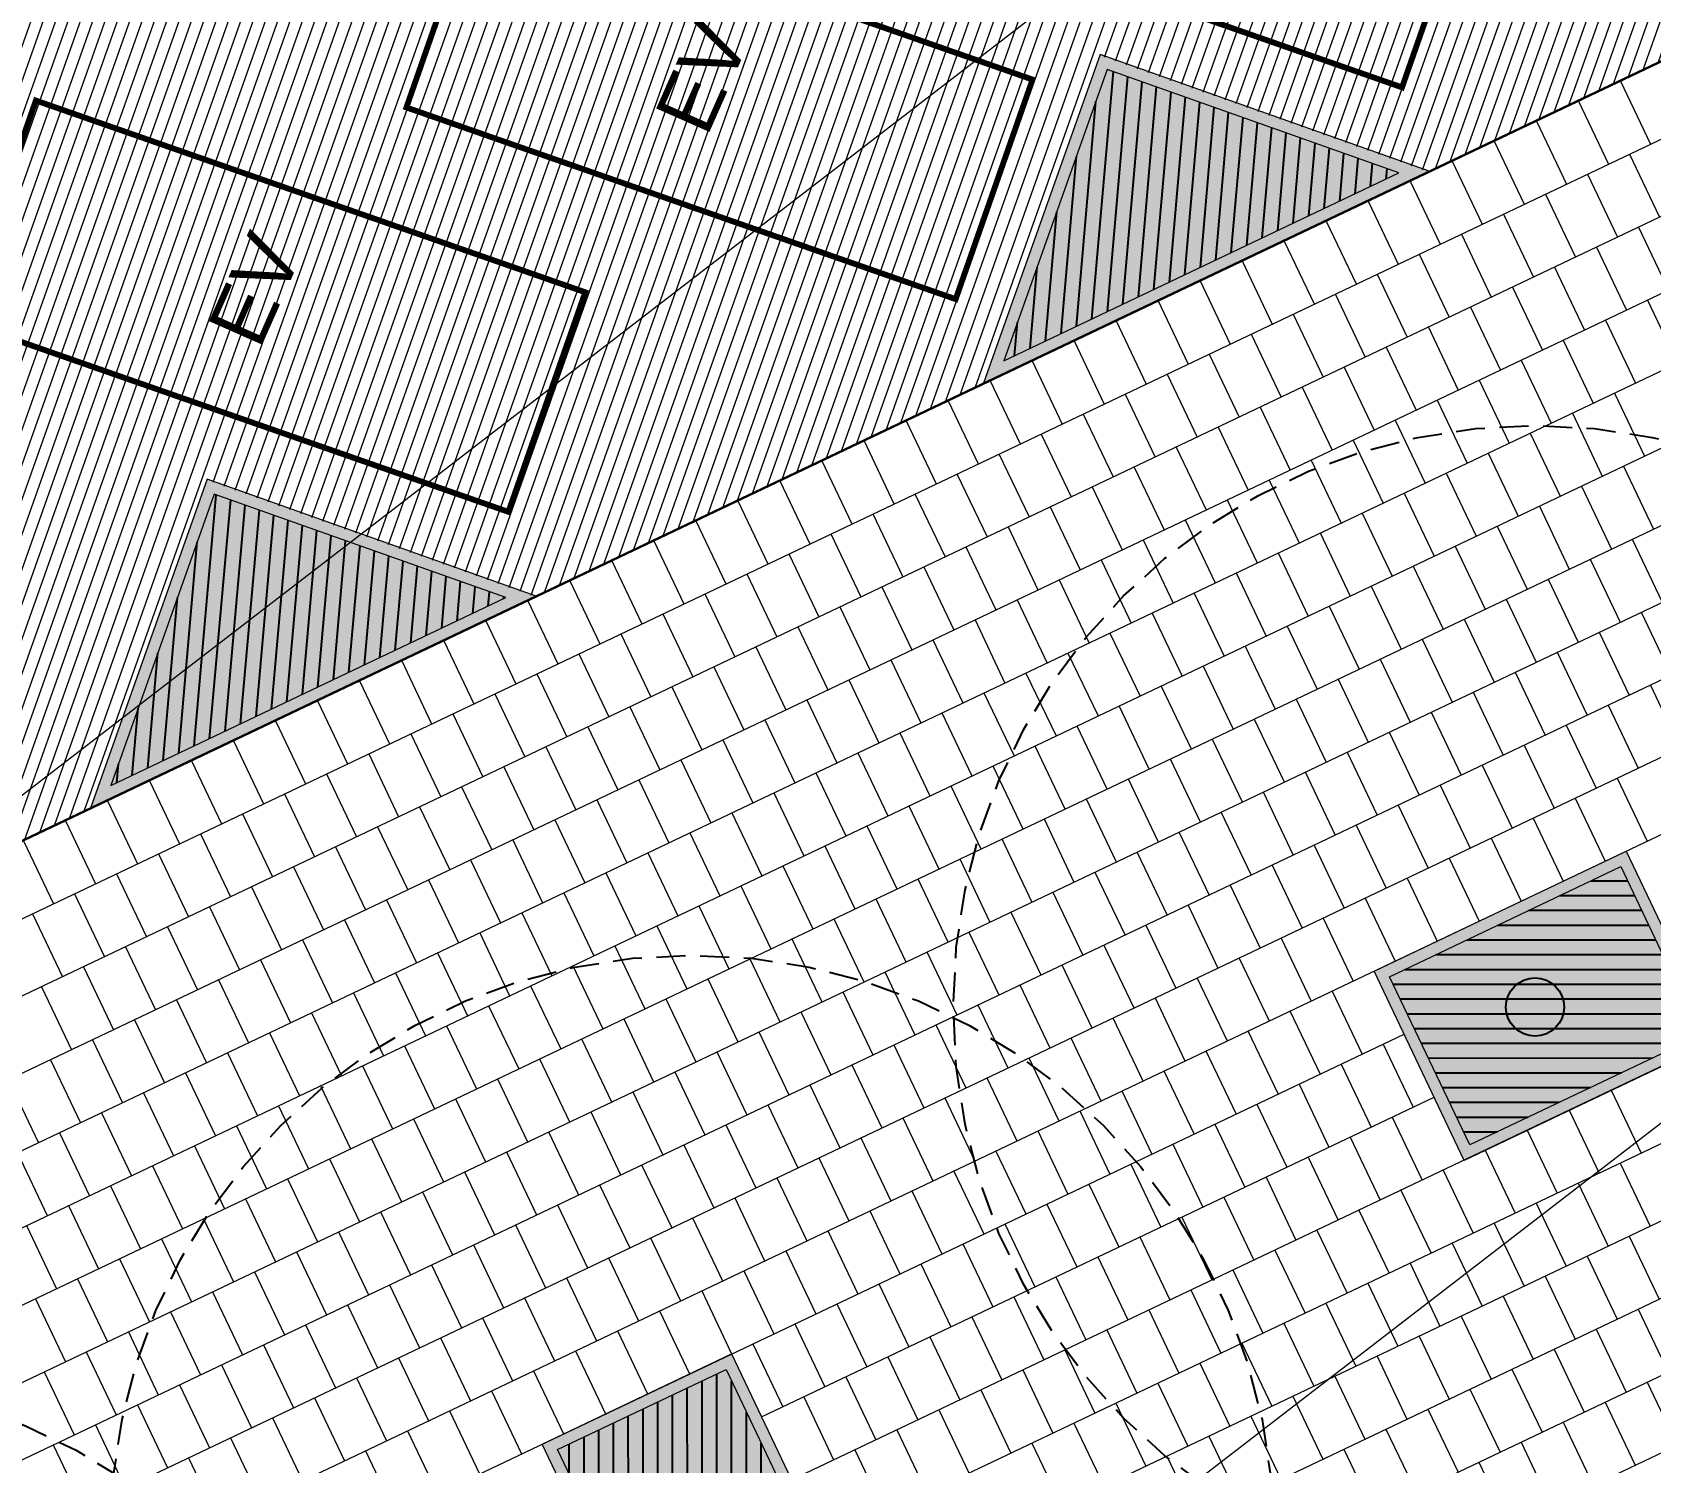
# Model space of a CAD drawing. Header units: metres. Extents: x 678805 to 1359287, y 2747329 to 5497370.
# Drawn here: x 679870.14 to 679884.05, y 2748783.95 to 2748796.25 of the extents above; entities that cross this region are included whole.
import ezdxf
from ezdxf.enums import TextEntityAlignment as Align

# ---------------------------------------------------------------- set-up
doc = ezdxf.new("R2010")
doc.units = ezdxf.units.M
doc.linetypes.add('XREF_MON_HSC_FURNITURE$0$DASHED2', pattern=[0.375, 0.25, -0.125])
doc.linetypes.add('XREF_MON_SFT_TREES$0$HIDDEN', pattern=[0.375, 0.25, -0.125])
for name, color, linetype in [('00_XREF_MON_HSC_PAVEMENT', 7, 'Continuous'), ('00_XREF_TWQ_BUILDINGS', 7, 'Continuous'), ('00_XREF_TWQ_SFT_TREES', 7, 'Continuous'), ('XREF_MON_HSC_PAVEMENT$0$03-TR-Tree Pit_Green', 74, 'Continuous'), ('XREF_MON_SFT_TREES$0$SL_TREE_CANOPY', 251, 'XREF_MON_SFT_TREES$0$HIDDEN'), ('XREF_MON_SFT_TREES$0$SL_TREE_TRUNK', 251, 'Continuous')]:
    doc.layers.add(name, color=color, linetype=linetype)
for name, color, linetype, true_color in [('02-L-Waterfeatures 01', 7, 'Continuous', 0x4da6ff), ('XREF_MON_HSC_PAVEMENT$0$03-TR-Tree Pit_White', 7, 'Continuous', 0xfcfcfc), ('XREF_MON_SFT_TREES$0$SL_TREE_ALBIZIA_LEBBECK', 7, 'Continuous', 0xa3a300), ('XREF_MON_SFT_TREES$0$SL_TREE_ZIZIPHUS_SPINA', 7, 'Continuous', 0xc6d408)]:
    doc.layers.add(name, color=color, linetype=linetype, true_color=true_color)
for name, color, linetype, lineweight in [('XREF_MON_GENERAL_LAYOUT$0$02-L-Level Curves 0.25-0.75m', 33, 'Continuous', 5), ('XREF_MON_GENERAL_LAYOUT$0$02-L-Level Curves 1m', 37, 'Continuous', 5), ('XREF_MON_GENERAL_LAYOUT$0$02-L-Material Change', 251, 'Continuous', 5), ('XREF_MON_GENERAL_LAYOUT$0$04-BK-Tree Pit', 6, 'Continuous', 5), ('XREF_MON_HSC_FURNITURE$0$02-L- Electric vehicles', 8, 'Continuous', 13), ('XREF_MON_HSC_FURNITURE$0$03-PG-CBIncluded', 8, 'Continuous', 5), ('XREF_MON_HSC_PAVEMENT$0$02-L-B-Flat Bar', 251, 'Continuous', 5), ('XREF_MON_HSC_PAVEMENT$0$04-BK-Tree Pit', 6, 'Continuous', 5)]:
    doc.layers.add(name, color=color, linetype=linetype, lineweight=lineweight)
for name, color, linetype, lineweight, true_color in [('XREF_MON_HSC_PAVEMENT$0$02-L-Joints-Paviment_07_Precast Concrete Blocks 60X40', 7, 'Continuous', 5, 0x999999), ('XREF_MON_HSC_PAVEMENT$0$03-TR-Pavement_07_Precast Concrete Blocks 20X10', 7, 'Continuous', 5, 0x999999), ('XREF_MON_HSC_PAVEMENT$0$03-TR-Pavement_07_Precast Concrete Blocks 60X40', 7, 'Continuous', 5, 0x999999)]:
    doc.layers.add(name, color=color, linetype=linetype, lineweight=lineweight, true_color=true_color)
doc.layers.get('XREF_MON_SFT_TREES$0$SL_TREE_ALBIZIA_LEBBECK').off()
doc.layers.get('XREF_MON_SFT_TREES$0$SL_TREE_ZIZIPHUS_SPINA').off()
doc.styles.add('XREF_MON_GENERAL_LAYOUT$0$Standard', font='arial.ttf')
doc.styles.add('XREF_MON_HSC_FURNITURE$0$ATK_Arial_5.0mm', font='arial.ttf', dxfattribs={"height": 5})

# ---------------------------------------------------------------- blocks, each defined once
blk = doc.blocks.new('XREF_MON_SFT_TREES$0$Albizia_lebbeck')
h = blk.add_hatch()
h.set_pattern_fill('ANSI31', color=256, scale=0.1)
edge = h.paths.add_edge_path()
edge.add_arc((0, 0), 5, -25.4481, 334.5519)
at = {"layer": 'XREF_MON_SFT_TREES$0$SL_TREE_TRUNK'}
h = blk.add_hatch(color=256, dxfattribs=at)
h.dxf.hatch_style = 1
edge = h.paths.add_edge_path()
edge.add_arc((0, 0), 0.25, 0, 360)
at = {"layer": 'XREF_MON_SFT_TREES$0$SL_TREE_CANOPY', "linetype": 'XREF_MON_SFT_TREES$0$HIDDEN'}
blk.add_circle((0, 0), 5, dxfattribs=at)
at = {"layer": 'XREF_MON_SFT_TREES$0$SL_TREE_TRUNK'}
blk.add_circle((0, 0), 0.25, dxfattribs=at)
blk = doc.blocks.new('XREF_MON_SFT_TREES$0$Ziziphus_spina_christi')
h = blk.add_hatch()
h.set_pattern_fill('ANSI31', color=256, scale=0.1)
edge = h.paths.add_edge_path()
edge.add_arc((0, 0), 5, 0, 360)
at = {"layer": 'XREF_MON_SFT_TREES$0$SL_TREE_TRUNK'}
h = blk.add_hatch(color=256, dxfattribs=at)
h.dxf.hatch_style = 1
edge = h.paths.add_edge_path()
edge.add_arc((0, 0), 0.25, 0, 360)
at = {"layer": 'XREF_MON_SFT_TREES$0$SL_TREE_CANOPY', "linetype": 'XREF_MON_SFT_TREES$0$HIDDEN'}
blk.add_circle((0, 0), 5, dxfattribs=at)
at = {"layer": 'XREF_MON_SFT_TREES$0$SL_TREE_TRUNK'}
blk.add_circle((0, 0), 0.25, dxfattribs=at)
blk = doc.blocks.new('XREF_MON_SFT_TREES')
at = {"layer": 'XREF_MON_SFT_TREES$0$SL_TREE_ALBIZIA_LEBBECK', "rotation": 25.44812939262281}
blk.add_blockref('XREF_MON_SFT_TREES$0$Albizia_lebbeck', (679875.81, 2748783.31), dxfattribs=at)
at = {"layer": 'XREF_MON_SFT_TREES$0$SL_TREE_ZIZIPHUS_SPINA', "rotation": 25.44812939262281}
for p in [(679883.055, 2748787.865), (679868.135, 2748779.657)]:
    blk.add_blockref('XREF_MON_SFT_TREES$0$Ziziphus_spina_christi', p, dxfattribs=at)
blk = doc.blocks.new('XREF_MON_HSC_PAVEMENT$0$ALCORQUE RECTANGULAR')
at = {"layer": 'XREF_MON_HSC_PAVEMENT$0$03-TR-Tree Pit_Green', "ltscale": 0.3}
h = blk.add_hatch(dxfattribs=at)
h.set_pattern_fill('ANSI31', color=256, scale=0.04, angle=-45)
h.set_pattern_definition([(360, (-2068898.16958, 3428624.0145), (3e-17, 0.127), [])])
h.paths.add_polyline_path([(679903.391, 2748647.421), (679902.702, 2748648.869), (679904.689, 2748649.814), (679905.377, 2748648.367)])
at = {"layer": 'XREF_MON_HSC_PAVEMENT$0$03-TR-Tree Pit_White'}
h = blk.add_hatch(color=256, dxfattribs=at)
h.dxf.hatch_style = 1
h.paths.add_polyline_path([(679903.344, 2748647.288), (679902.569, 2748648.916), (679904.736, 2748649.947), (679905.511, 2748648.319)])
blk = doc.blocks.new('XREF_MON_HSC_PAVEMENT$0$Alcorque Parking 8m2')
at = {"layer": 'XREF_MON_HSC_PAVEMENT$0$03-TR-Tree Pit_Green', "ltscale": 0.3}
h = blk.add_hatch(dxfattribs=at)
h.set_pattern_fill('ANSI31', color=256, scale=0.04, angle=40)
h.set_pattern_definition([(85, (-679726.04474, -2748720.75428), (-0.1265167266577, 0.011068779329), [])])
h.paths.add_polyline_path([(-1.079, -0.384), (2.316, 1.231), (-0.189, 2.121)])
at = {"layer": 'XREF_MON_HSC_PAVEMENT$0$03-TR-Tree Pit_White'}
h = blk.add_hatch(color=256, dxfattribs=at)
h.dxf.hatch_style = 1
h.paths.add_polyline_path([(-1.254, -0.578), (2.577, 1.245), (-0.25, 2.249)])
blk = doc.blocks.new('XREF_MON_HSC_PAVEMENT')
at = {"layer": 'XREF_MON_HSC_PAVEMENT$0$03-TR-Pavement_07_Precast Concrete Blocks 20X10'}
h = blk.add_hatch(dxfattribs=at)
h.set_pattern_fill('ANSI31', color=256, scale=0.0315, angle=25.5)
h.set_pattern_definition([(70.5, (0, 0), (-0.094275932128, 0.033384858509), [])])
edge = h.paths.add_edge_path()
edge.add_line((679846.747, 2748785.254), (679848.542, 2748781.477))
edge.add_line((679848.542, 2748781.477), (679851.428, 2748780.438))
edge.add_line((679851.428, 2748780.438), (679855.273, 2748782.267))
edge.add_line((679855.273, 2748782.267), (679856.277, 2748785.094))
edge.add_line((679856.277, 2748785.094), (679859.104, 2748784.09))
edge.add_line((679859.104, 2748784.09), (679862.949, 2748785.92))
edge.add_line((679862.949, 2748785.92), (679863.953, 2748788.747))
edge.add_line((679863.953, 2748788.747), (679866.78, 2748787.743))
edge.add_line((679866.78, 2748787.743), (679870.625, 2748789.573))
edge.add_line((679870.625, 2748789.573), (679871.629, 2748792.4))
edge.add_line((679871.629, 2748792.4), (679874.456, 2748791.396))
edge.add_line((679874.456, 2748791.396), (679878.294, 2748793.222))
edge.add_line((679878.294, 2748793.222), (679879.304, 2748796.052))
edge.add_line((679879.304, 2748796.052), (679882.132, 2748795.049))
edge.add_line((679882.132, 2748795.049), (679885.976, 2748796.878))
edge.add_line((679885.976, 2748796.878), (679886.946, 2748799.611))
edge.add_line((679886.946, 2748799.611), (679886.98, 2748799.704))
edge.add_line((679886.98, 2748799.704), (679889.807, 2748798.7))
edge.add_line((679889.807, 2748798.7), (679893.651, 2748800.53))
edge.add_line((679893.651, 2748800.53), (679894.655, 2748803.357))
edge.add_line((679894.655, 2748803.357), (679897.482, 2748802.353))
edge.add_line((679897.482, 2748802.353), (679901.327, 2748804.183))
edge.add_line((679901.327, 2748804.183), (679902.33, 2748807.009))
edge.add_line((679902.33, 2748807.009), (679905.158, 2748806.006))
edge.add_line((679905.158, 2748806.006), (679909.001, 2748807.835))
edge.add_line((679909.001, 2748807.835), (679909.972, 2748810.567))
edge.add_line((679909.972, 2748810.567), (679912.832, 2748809.658))
edge.add_line((679912.832, 2748809.658), (679916.677, 2748811.487))
edge.add_line((679916.677, 2748811.487), (679917.681, 2748814.314))
edge.add_line((679917.681, 2748814.314), (679920.508, 2748813.31))
edge.add_line((679920.508, 2748813.31), (679924.352, 2748815.139))
edge.add_line((679924.352, 2748815.139), (679925.356, 2748817.966))
edge.add_line((679925.356, 2748817.966), (679928.18, 2748816.961))
edge.add_line((679928.18, 2748816.961), (679932.025, 2748818.791))
edge.add_line((679932.025, 2748818.791), (679933.03, 2748821.618))
edge.add_line((679933.03, 2748821.618), (679935.857, 2748820.614))
edge.add_line((679935.857, 2748820.614), (679939.701, 2748822.444))
edge.add_line((679939.701, 2748822.444), (679940.705, 2748825.27))
edge.add_line((679940.705, 2748825.27), (679943.555, 2748824.267))
edge.add_line((679943.555, 2748824.267), (679947.475, 2748826.144))
edge.add_line((679947.475, 2748826.144), (679948.507, 2748829.047))
edge.add_line((679948.507, 2748829.047), (679946.708, 2748832.826))
edge.add_line((679946.708, 2748832.826), (679846.744, 2748785.257))
at = {"layer": 'XREF_MON_HSC_PAVEMENT$0$02-L-B-Flat Bar'}
blk.add_lwpolyline([(679851.427, 2748780.438), (679947.475, 2748826.144)], dxfattribs=at)
at = {"layer": 'XREF_MON_HSC_PAVEMENT$0$02-L-Joints-Paviment_07_Precast Concrete Blocks 60X40'}
for points in [[(679883.789, 2748795.826), (679884.047, 2748795.285)], [(679883.428, 2748795.655), (679883.686, 2748795.113)], [(679883.067, 2748795.483), (679883.324, 2748794.941)], [(679882.705, 2748795.311), (679882.963, 2748794.769)], [(679883.866, 2748795.199), (679884.124, 2748794.657)], [(679882.344, 2748795.139), (679882.602, 2748794.597)], [(679883.505, 2748795.027), (679883.763, 2748794.485)], [(679881.983, 2748794.967), (679882.241, 2748794.425)], [(679881.622, 2748794.795), (679881.88, 2748794.253)], [(679883.144, 2748794.855), (679883.402, 2748794.313)], [(679881.261, 2748794.623), (679881.519, 2748794.082)], [(679882.783, 2748794.683), (679883.041, 2748794.141)], [(679880.9, 2748794.451), (679881.157, 2748793.91)], [(679882.422, 2748794.511), (679882.679, 2748793.969)], [(679883.943, 2748794.571), (679884.201, 2748794.029)], [(679882.06, 2748794.339), (679882.318, 2748793.798)], [(679883.582, 2748794.399), (679883.84, 2748793.857)], [(679880.538, 2748794.28), (679880.796, 2748793.738)], [(679883.221, 2748794.227), (679883.479, 2748793.685)], [(679880.177, 2748794.108), (679880.435, 2748793.566)], [(679881.699, 2748794.167), (679881.957, 2748793.626)], [(679882.86, 2748794.055), (679883.118, 2748793.514)], [(679879.816, 2748793.936), (679880.074, 2748793.394)], [(679881.338, 2748793.996), (679881.596, 2748793.454)], [(679884.021, 2748793.943), (679884.279, 2748793.402)], [(679879.455, 2748793.764), (679879.713, 2748793.222)], [(679880.977, 2748793.824), (679881.235, 2748793.282)], [(679882.499, 2748793.884), (679882.757, 2748793.342)], [(679883.66, 2748793.771), (679883.917, 2748793.23)], [(679880.616, 2748793.652), (679880.873, 2748793.11)], [(679882.138, 2748793.712), (679882.395, 2748793.17)], [(679879.094, 2748793.592), (679879.351, 2748793.05)], [(679880.254, 2748793.48), (679880.512, 2748792.938)], [(679881.776, 2748793.54), (679882.034, 2748792.998)], [(679883.298, 2748793.6), (679883.556, 2748793.058)], [(679878.732, 2748793.42), (679878.99, 2748792.878)], [(679881.415, 2748793.368), (679881.673, 2748792.826)], [(679882.937, 2748793.428), (679883.195, 2748792.886)], [(679878.371, 2748793.248), (679878.629, 2748792.707)], [(679879.893, 2748793.308), (679880.151, 2748792.766)], [(679881.054, 2748793.196), (679881.312, 2748792.654)], [(679882.576, 2748793.256), (679882.834, 2748792.714)], [(679878.01, 2748793.076), (679878.268, 2748792.535)], [(679879.532, 2748793.136), (679879.79, 2748792.594)], [(679882.215, 2748793.084), (679882.473, 2748792.542)], [(679883.737, 2748793.144), (679883.995, 2748792.602)], [(679879.171, 2748792.964), (679879.429, 2748792.423)], [(679880.693, 2748793.024), (679880.951, 2748792.482)], [(679883.376, 2748792.972), (679883.633, 2748792.43)], [(679877.649, 2748792.905), (679877.907, 2748792.363)], [(679878.81, 2748792.792), (679879.067, 2748792.251)], [(679880.332, 2748792.852), (679880.589, 2748792.31)], [(679881.854, 2748792.912), (679882.111, 2748792.37)], [(679883.014, 2748792.8), (679883.272, 2748792.258)], [(679877.288, 2748792.733), (679877.545, 2748792.191)], [(679879.97, 2748792.68), (679880.228, 2748792.139)], [(679881.492, 2748792.74), (679881.75, 2748792.198)], [(679876.926, 2748792.561), (679877.184, 2748792.019)], [(679878.448, 2748792.621), (679878.706, 2748792.079)], [(679879.609, 2748792.508), (679879.867, 2748791.967)], [(679881.131, 2748792.568), (679881.389, 2748792.026)], [(679882.653, 2748792.628), (679882.911, 2748792.086)], [(679883.814, 2748792.516), (679884.072, 2748791.974)], [(679876.565, 2748792.389), (679876.823, 2748791.847)], [(679878.087, 2748792.449), (679878.345, 2748791.907)], [(679880.77, 2748792.396), (679881.028, 2748791.855)], [(679882.292, 2748792.456), (679882.55, 2748791.914)], [(679877.726, 2748792.277), (679877.984, 2748791.735)], [(679879.248, 2748792.337), (679879.506, 2748791.795)], [(679880.409, 2748792.225), (679880.667, 2748791.683)], [(679881.931, 2748792.284), (679882.189, 2748791.743)], [(679883.453, 2748792.344), (679883.711, 2748791.802)], [(679876.204, 2748792.217), (679876.462, 2748791.675)], [(679877.365, 2748792.105), (679877.623, 2748791.563)], [(679878.887, 2748792.165), (679879.145, 2748791.623)], [(679881.57, 2748792.112), (679881.827, 2748791.571)], [(679883.092, 2748792.172), (679883.349, 2748791.63)], [(679875.843, 2748792.045), (679876.101, 2748791.503)], [(679878.526, 2748791.993), (679878.783, 2748791.451)], [(679880.048, 2748792.053), (679880.305, 2748791.511)], [(679882.73, 2748792), (679882.988, 2748791.459)], [(679875.482, 2748791.873), (679875.739, 2748791.332)], [(679877.004, 2748791.933), (679877.261, 2748791.391)], [(679878.164, 2748791.821), (679878.422, 2748791.279)], [(679879.686, 2748791.881), (679879.944, 2748791.339)], [(679881.208, 2748791.941), (679881.466, 2748791.399)], [(679882.369, 2748791.828), (679882.627, 2748791.287)], [(679883.891, 2748791.888), (679884.149, 2748791.346)], [(679875.12, 2748791.701), (679875.378, 2748791.16)], [(679876.642, 2748791.761), (679876.9, 2748791.219)], [(679879.325, 2748791.709), (679879.583, 2748791.167)], [(679880.847, 2748791.769), (679881.105, 2748791.227)], [(679883.53, 2748791.716), (679883.788, 2748791.175)], [(679874.759, 2748791.53), (679875.017, 2748790.988)], [(679876.281, 2748791.589), (679876.539, 2748791.048)], [(679877.803, 2748791.649), (679878.061, 2748791.107)], [(679878.964, 2748791.537), (679879.222, 2748790.995)], [(679880.486, 2748791.597), (679880.744, 2748791.055)], [(679882.008, 2748791.657), (679882.266, 2748791.115)], [(679883.169, 2748791.544), (679883.427, 2748791.003)], [(679875.92, 2748791.417), (679876.178, 2748790.876)], [(679877.442, 2748791.477), (679877.7, 2748790.935)], [(679880.125, 2748791.425), (679880.383, 2748790.883)], [(679881.647, 2748791.485), (679881.905, 2748790.943)], [(679874.398, 2748791.358), (679874.656, 2748790.816)], [(679877.081, 2748791.305), (679877.339, 2748790.764)], [(679878.603, 2748791.365), (679878.861, 2748790.823)], [(679879.764, 2748791.253), (679880.021, 2748790.711)], [(679881.286, 2748791.313), (679881.543, 2748790.771)], [(679882.808, 2748791.373), (679883.065, 2748790.831)], [(679883.968, 2748791.261), (679884.226, 2748790.719)], [(679874.037, 2748791.186), (679874.295, 2748790.644)], [(679875.559, 2748791.246), (679875.817, 2748790.704)], [(679876.72, 2748791.133), (679876.978, 2748790.592)], [(679878.242, 2748791.193), (679878.499, 2748790.651)], [(679880.924, 2748791.141), (679881.182, 2748790.599)], [(679882.446, 2748791.201), (679882.704, 2748790.659)], [(679873.676, 2748791.014), (679873.934, 2748790.472)], [(679875.198, 2748791.074), (679875.456, 2748790.532)], [(679877.88, 2748791.021), (679878.138, 2748790.48)], [(679879.402, 2748791.081), (679879.66, 2748790.539)], [(679882.085, 2748791.029), (679882.343, 2748790.487)], [(679883.607, 2748791.089), (679883.865, 2748790.547)], [(679873.315, 2748790.842), (679873.572, 2748790.3)], [(679874.837, 2748790.902), (679875.094, 2748790.36)], [(679876.358, 2748790.962), (679876.616, 2748790.42)], [(679877.519, 2748790.85), (679877.777, 2748790.308)], [(679879.041, 2748790.909), (679879.299, 2748790.368)], [(679880.563, 2748790.969), (679880.821, 2748790.427)], [(679881.724, 2748790.857), (679881.982, 2748790.315)], [(679883.246, 2748790.917), (679883.504, 2748790.375)], [(679874.475, 2748790.73), (679874.733, 2748790.188)], [(679875.997, 2748790.79), (679876.255, 2748790.248)], [(679878.68, 2748790.737), (679878.938, 2748790.196)], [(679880.202, 2748790.797), (679880.46, 2748790.255)], [(679882.885, 2748790.745), (679883.143, 2748790.203)], [(679872.953, 2748790.67), (679873.211, 2748790.128)], [(679874.114, 2748790.558), (679874.372, 2748790.016)], [(679875.636, 2748790.618), (679875.894, 2748790.076)], [(679877.158, 2748790.678), (679877.416, 2748790.136)], [(679878.319, 2748790.566), (679878.577, 2748790.024)], [(679879.841, 2748790.625), (679880.099, 2748790.084)], [(679881.363, 2748790.685), (679881.621, 2748790.143)], [(679882.524, 2748790.573), (679882.781, 2748790.031)], [(679884.046, 2748790.633), (679884.303, 2748790.091)], [(679872.592, 2748790.498), (679872.85, 2748789.956)], [(679875.275, 2748790.446), (679875.533, 2748789.904)], [(679876.797, 2748790.506), (679877.055, 2748789.964)], [(679879.48, 2748790.453), (679879.737, 2748789.912)], [(679881.002, 2748790.513), (679881.259, 2748789.971)], [(679883.684, 2748790.461), (679883.942, 2748789.919)], [(679872.231, 2748790.326), (679872.489, 2748789.785)], [(679873.753, 2748790.386), (679874.011, 2748789.844)], [(679876.436, 2748790.334), (679876.694, 2748789.792)], [(679877.958, 2748790.394), (679878.216, 2748789.852)], [(679879.118, 2748790.282), (679879.376, 2748789.74)], [(679880.64, 2748790.341), (679880.898, 2748789.8)], [(679882.162, 2748790.401), (679882.42, 2748789.859)], [(679883.323, 2748790.289), (679883.581, 2748789.747)], [(679871.87, 2748790.155), (679872.128, 2748789.613)], [(679873.392, 2748790.214), (679873.65, 2748789.673)], [(679874.914, 2748790.274), (679875.172, 2748789.732)], [(679876.075, 2748790.162), (679876.332, 2748789.62)], [(679877.597, 2748790.222), (679877.854, 2748789.68)], [(679880.279, 2748790.169), (679880.537, 2748789.628)], [(679881.801, 2748790.229), (679882.059, 2748789.687)], [(679873.031, 2748790.042), (679873.288, 2748789.501)], [(679874.553, 2748790.102), (679874.81, 2748789.56)], [(679877.235, 2748790.05), (679877.493, 2748789.508)], [(679878.757, 2748790.11), (679879.015, 2748789.568)], [(679879.918, 2748789.998), (679880.176, 2748789.456)], [(679881.44, 2748790.057), (679881.698, 2748789.516)], [(679882.962, 2748790.117), (679883.22, 2748789.575)], [(679871.509, 2748789.983), (679871.766, 2748789.441)], [(679872.669, 2748789.871), (679872.927, 2748789.329)], [(679874.191, 2748789.93), (679874.449, 2748789.389)], [(679875.713, 2748789.99), (679875.971, 2748789.448)], [(679876.874, 2748789.878), (679877.132, 2748789.336)], [(679878.396, 2748789.938), (679878.654, 2748789.396)], [(679881.079, 2748789.886), (679881.337, 2748789.344)], [(679882.601, 2748789.945), (679882.859, 2748789.404)], [(679871.147, 2748789.811), (679871.405, 2748789.269)], [(679873.83, 2748789.758), (679874.088, 2748789.217)], [(679875.352, 2748789.818), (679875.61, 2748789.276)], [(679878.035, 2748789.766), (679878.293, 2748789.224)], [(679879.557, 2748789.826), (679879.815, 2748789.284)], [(679882.24, 2748789.773), (679882.497, 2748789.232)], [(679883.762, 2748789.833), (679884.019, 2748789.291)], [(679870.786, 2748789.639), (679871.044, 2748789.097)], [(679872.308, 2748789.699), (679872.566, 2748789.157)], [(679873.469, 2748789.587), (679873.727, 2748789.045)], [(679874.991, 2748789.646), (679875.249, 2748789.105)], [(679876.513, 2748789.706), (679876.771, 2748789.164)], [(679877.674, 2748789.594), (679877.932, 2748789.052)], [(679879.196, 2748789.654), (679879.454, 2748789.112)], [(679880.718, 2748789.714), (679880.976, 2748789.172)], [(679881.878, 2748789.602), (679882.136, 2748789.06)], [(679883.4, 2748789.661), (679883.658, 2748789.12)], [(679870.425, 2748789.467), (679870.683, 2748788.925)], [(679871.947, 2748789.527), (679872.205, 2748788.985)], [(679874.63, 2748789.474), (679874.888, 2748788.933)], [(679876.152, 2748789.534), (679876.41, 2748788.992)], [(679878.835, 2748789.482), (679879.092, 2748788.94)], [(679880.356, 2748789.542), (679880.614, 2748789)], [(679883.039, 2748789.489), (679883.297, 2748788.948)], [(679871.586, 2748789.355), (679871.844, 2748788.813)], [(679873.108, 2748789.415), (679873.366, 2748788.873)], [(679874.269, 2748789.303), (679874.526, 2748788.761)], [(679875.791, 2748789.362), (679876.048, 2748788.821)], [(679877.313, 2748789.422), (679877.57, 2748788.88)], [(679878.473, 2748789.31), (679878.731, 2748788.768)], [(679879.995, 2748789.37), (679880.253, 2748788.828)], [(679881.517, 2748789.43), (679881.775, 2748788.888)], [(679882.678, 2748789.318), (679882.936, 2748788.776)], [(679870.064, 2748789.295), (679870.322, 2748788.753)], [(679871.225, 2748789.183), (679871.482, 2748788.641)], [(679872.747, 2748789.243), (679873.004, 2748788.701)], [(679875.429, 2748789.191), (679875.687, 2748788.649)], [(679876.951, 2748789.25), (679877.209, 2748788.709)], [(679879.634, 2748789.198), (679879.892, 2748788.656)], [(679881.156, 2748789.258), (679881.414, 2748788.716)], [(679872.385, 2748789.071), (679872.643, 2748788.529)], [(679873.907, 2748789.131), (679874.165, 2748788.589)], [(679876.59, 2748789.078), (679876.848, 2748788.537)], [(679878.112, 2748789.138), (679878.37, 2748788.596)], [(679879.273, 2748789.026), (679879.531, 2748788.484)], [(679880.795, 2748789.086), (679881.053, 2748788.544)], [(679882.317, 2748789.146), (679882.575, 2748788.604)], [(679870.863, 2748789.011), (679871.121, 2748788.469)], [(679872.024, 2748788.899), (679872.282, 2748788.357)], [(679873.546, 2748788.959), (679873.804, 2748788.417)], [(679875.068, 2748789.019), (679875.326, 2748788.477)], [(679876.229, 2748788.907), (679876.487, 2748788.365)], [(679877.751, 2748788.966), (679878.009, 2748788.425)], [(679880.434, 2748788.914), (679880.692, 2748788.372)], [(679881.956, 2748788.974), (679882.214, 2748788.432)], [(679870.502, 2748788.839), (679870.76, 2748788.297)], [(679873.185, 2748788.787), (679873.443, 2748788.245)], [(679874.707, 2748788.847), (679874.965, 2748788.305)], [(679877.39, 2748788.794), (679877.648, 2748788.253)], [(679878.912, 2748788.854), (679879.17, 2748788.312)], [(679881.595, 2748788.802), (679881.852, 2748788.26)], [(679870.141, 2748788.667), (679870.399, 2748788.126)], [(679871.663, 2748788.727), (679871.921, 2748788.185)], [(679872.824, 2748788.615), (679873.082, 2748788.073)], [(679874.346, 2748788.675), (679874.604, 2748788.133)], [(679875.868, 2748788.735), (679876.126, 2748788.193)], [(679877.029, 2748788.623), (679877.286, 2748788.081)], [(679878.551, 2748788.682), (679878.808, 2748788.141)], [(679880.073, 2748788.742), (679880.33, 2748788.2)], [(679881.233, 2748788.63), (679881.491, 2748788.088)], [(679871.302, 2748788.555), (679871.56, 2748788.014)], [(679873.985, 2748788.503), (679874.242, 2748787.961)], [(679875.507, 2748788.563), (679875.764, 2748788.021)], [(679878.189, 2748788.51), (679878.447, 2748787.969)], [(679879.711, 2748788.57), (679879.969, 2748788.028)], [(679870.941, 2748788.383), (679871.198, 2748787.842)], [(679872.463, 2748788.443), (679872.72, 2748787.901)], [(679873.623, 2748788.331), (679873.881, 2748787.789)], [(679875.145, 2748788.391), (679875.403, 2748787.849)], [(679876.667, 2748788.451), (679876.925, 2748787.909)], [(679877.828, 2748788.339), (679878.086, 2748787.797)], [(679879.35, 2748788.398), (679879.608, 2748787.857)], [(679880.872, 2748788.458), (679881.13, 2748787.916)], [(679870.579, 2748788.212), (679870.837, 2748787.67)], [(679872.101, 2748788.271), (679872.359, 2748787.73)], [(679874.784, 2748788.219), (679875.042, 2748787.677)], [(679876.306, 2748788.279), (679876.564, 2748787.737)], [(679878.989, 2748788.227), (679879.247, 2748787.685)], [(679880.511, 2748788.286), (679880.769, 2748787.745)], [(679871.74, 2748788.099), (679871.998, 2748787.558)], [(679873.262, 2748788.159), (679873.52, 2748787.617)], [(679875.945, 2748788.107), (679876.203, 2748787.565)], [(679877.467, 2748788.167), (679877.725, 2748787.625)], [(679878.628, 2748788.055), (679878.886, 2748787.513)], [(679880.15, 2748788.114), (679880.408, 2748787.573)], [(679870.218, 2748788.04), (679870.476, 2748787.498)], [(679871.379, 2748787.928), (679871.637, 2748787.386)], [(679872.901, 2748787.987), (679873.159, 2748787.446)], [(679874.423, 2748788.047), (679874.681, 2748787.505)], [(679875.584, 2748787.935), (679875.842, 2748787.393)], [(679877.106, 2748787.995), (679877.364, 2748787.453)], [(679879.789, 2748787.943), (679880.046, 2748787.401)], [(679881.311, 2748788.002), (679881.568, 2748787.461)], [(679872.54, 2748787.815), (679872.798, 2748787.274)], [(679874.062, 2748787.875), (679874.32, 2748787.333)], [(679876.745, 2748787.823), (679877.002, 2748787.281)], [(679878.267, 2748787.883), (679878.524, 2748787.341)], [(679880.949, 2748787.831), (679881.207, 2748787.289)], [(679871.018, 2748787.756), (679871.276, 2748787.214)], [(679872.179, 2748787.644), (679872.436, 2748787.102)], [(679873.701, 2748787.703), (679873.958, 2748787.162)], [(679875.223, 2748787.763), (679875.48, 2748787.221)], [(679876.383, 2748787.651), (679876.641, 2748787.109)], [(679877.905, 2748787.711), (679878.163, 2748787.169)], [(679879.427, 2748787.771), (679879.685, 2748787.229)], [(679880.588, 2748787.659), (679880.846, 2748787.117)], [(679870.657, 2748787.584), (679870.914, 2748787.042)], [(679873.339, 2748787.532), (679873.597, 2748786.99)], [(679874.861, 2748787.591), (679875.119, 2748787.05)], [(679877.544, 2748787.539), (679877.802, 2748786.997)], [(679879.066, 2748787.599), (679879.324, 2748787.057)], [(679881.749, 2748787.547), (679882.007, 2748787.005)], [(679870.295, 2748787.412), (679870.553, 2748786.87)], [(679871.817, 2748787.472), (679872.075, 2748786.93)], [(679872.978, 2748787.36), (679873.236, 2748786.818)], [(679874.5, 2748787.419), (679874.758, 2748786.878)], [(679876.022, 2748787.479), (679876.28, 2748786.937)], [(679877.183, 2748787.367), (679877.441, 2748786.825)], [(679878.705, 2748787.427), (679878.963, 2748786.885)], [(679880.227, 2748787.487), (679880.485, 2748786.945)], [(679881.388, 2748787.375), (679881.646, 2748786.833)], [(679869.934, 2748787.24), (679870.192, 2748786.698)], [(679871.456, 2748787.3), (679871.714, 2748786.758)], [(679874.139, 2748787.248), (679874.397, 2748786.706)], [(679875.661, 2748787.307), (679875.919, 2748786.766)], [(679878.344, 2748787.255), (679878.602, 2748786.713)], [(679879.866, 2748787.315), (679880.124, 2748786.773)], [(679871.095, 2748787.128), (679871.353, 2748786.586)], [(679872.617, 2748787.188), (679872.875, 2748786.646)], [(679875.3, 2748787.135), (679875.558, 2748786.594)], [(679876.822, 2748787.195), (679877.08, 2748786.653)], [(679877.983, 2748787.083), (679878.24, 2748786.541)], [(679879.505, 2748787.143), (679879.762, 2748786.601)], [(679881.027, 2748787.203), (679881.284, 2748786.661)], [(679883.709, 2748787.15), (679883.967, 2748786.609)], [(679870.734, 2748786.956), (679870.992, 2748786.414)], [(679872.256, 2748787.016), (679872.514, 2748786.474)], [(679873.778, 2748787.076), (679874.036, 2748786.534)], [(679874.939, 2748786.964), (679875.196, 2748786.422)], [(679876.461, 2748787.023), (679876.718, 2748786.482)], [(679879.143, 2748786.971), (679879.401, 2748786.429)], [(679880.665, 2748787.031), (679880.923, 2748786.489)], [(679883.348, 2748786.979), (679883.606, 2748786.437)], [(679871.895, 2748786.844), (679872.153, 2748786.302)], [(679873.417, 2748786.904), (679873.674, 2748786.362)], [(679876.099, 2748786.851), (679876.357, 2748786.31)], [(679877.621, 2748786.911), (679877.879, 2748786.37)], [(679878.782, 2748786.799), (679879.04, 2748786.257)], [(679880.304, 2748786.859), (679880.562, 2748786.317)], [(679881.826, 2748786.919), (679882.084, 2748786.377)], [(679882.987, 2748786.807), (679883.245, 2748786.265)], [(679870.373, 2748786.784), (679870.631, 2748786.242)], [(679871.533, 2748786.672), (679871.791, 2748786.13)], [(679873.055, 2748786.732), (679873.313, 2748786.19)], [(679874.577, 2748786.792), (679874.835, 2748786.25)], [(679875.738, 2748786.68), (679875.996, 2748786.138)], [(679877.26, 2748786.739), (679877.518, 2748786.198)], [(679879.943, 2748786.687), (679880.201, 2748786.145)], [(679881.465, 2748786.747), (679881.723, 2748786.205)], [(679870.012, 2748786.612), (679870.269, 2748786.071)], [(679872.694, 2748786.56), (679872.952, 2748786.018)], [(679874.216, 2748786.62), (679874.474, 2748786.078)], [(679876.899, 2748786.568), (679877.157, 2748786.026)], [(679878.421, 2748786.627), (679878.679, 2748786.086)], [(679881.104, 2748786.575), (679881.362, 2748786.033)], [(679882.626, 2748786.635), (679882.884, 2748786.093)], [(679883.787, 2748786.523), (679884.044, 2748785.981)], [(679871.172, 2748786.5), (679871.43, 2748785.958)], [(679872.333, 2748786.388), (679872.591, 2748785.846)], [(679873.855, 2748786.448), (679874.113, 2748785.906)], [(679875.377, 2748786.508), (679875.635, 2748785.966)], [(679876.538, 2748786.396), (679876.796, 2748785.854)], [(679878.06, 2748786.455), (679878.318, 2748785.914)], [(679879.582, 2748786.515), (679879.84, 2748785.973)], [(679880.743, 2748786.403), (679881, 2748785.861)], [(679882.265, 2748786.463), (679882.522, 2748785.921)], [(679870.811, 2748786.328), (679871.069, 2748785.787)], [(679873.494, 2748786.276), (679873.752, 2748785.734)], [(679875.016, 2748786.336), (679875.274, 2748785.794)], [(679877.699, 2748786.284), (679877.956, 2748785.742)], [(679879.221, 2748786.343), (679879.478, 2748785.802)], [(679881.903, 2748786.291), (679882.161, 2748785.749)], [(679883.425, 2748786.351), (679883.683, 2748785.809)], [(679870.45, 2748786.157), (679870.708, 2748785.615)], [(679871.972, 2748786.216), (679872.23, 2748785.675)], [(679873.133, 2748786.104), (679873.391, 2748785.562)], [(679874.655, 2748786.164), (679874.912, 2748785.622)], [(679876.177, 2748786.224), (679876.434, 2748785.682)], [(679877.337, 2748786.112), (679877.595, 2748785.57)], [(679878.859, 2748786.171), (679879.117, 2748785.63)], [(679880.381, 2748786.231), (679880.639, 2748785.689)], [(679881.542, 2748786.119), (679881.8, 2748785.577)], [(679883.064, 2748786.179), (679883.322, 2748785.637)], [(679870.089, 2748785.985), (679870.347, 2748785.443)], [(679871.611, 2748786.044), (679871.869, 2748785.503)], [(679874.293, 2748785.992), (679874.551, 2748785.45)], [(679875.815, 2748786.052), (679876.073, 2748785.51)], [(679878.498, 2748786), (679878.756, 2748785.458)], [(679880.02, 2748786.059), (679880.278, 2748785.518)], [(679882.703, 2748786.007), (679882.961, 2748785.465)], [(679871.25, 2748785.873), (679871.507, 2748785.331)], [(679872.772, 2748785.932), (679873.029, 2748785.391)], [(679875.454, 2748785.88), (679875.712, 2748785.338)], [(679876.976, 2748785.94), (679877.234, 2748785.398)], [(679878.137, 2748785.828), (679878.395, 2748785.286)], [(679879.659, 2748785.888), (679879.917, 2748785.346)], [(679881.181, 2748785.947), (679881.439, 2748785.406)], [(679882.342, 2748785.835), (679882.6, 2748785.293)], [(679883.864, 2748785.895), (679884.122, 2748785.353)], [(679870.888, 2748785.701), (679871.146, 2748785.159)], [(679872.41, 2748785.76), (679872.668, 2748785.219)], [(679873.932, 2748785.82), (679874.19, 2748785.278)], [(679875.093, 2748785.708), (679875.351, 2748785.166)], [(679876.615, 2748785.768), (679876.873, 2748785.226)], [(679879.298, 2748785.716), (679879.556, 2748785.174)], [(679880.82, 2748785.775), (679881.078, 2748785.234)], [(679883.503, 2748785.723), (679883.76, 2748785.181)], [(679872.049, 2748785.589), (679872.307, 2748785.047)], [(679873.571, 2748785.648), (679873.829, 2748785.107)], [(679876.254, 2748785.596), (679876.512, 2748785.054)], [(679877.776, 2748785.656), (679878.034, 2748785.114)], [(679880.459, 2748785.604), (679880.716, 2748785.062)], [(679881.981, 2748785.663), (679882.238, 2748785.122)], [(679883.141, 2748785.551), (679883.399, 2748785.009)], [(679870.527, 2748785.529), (679870.785, 2748784.987)], [(679871.688, 2748785.417), (679871.946, 2748784.875)], [(679873.21, 2748785.476), (679873.468, 2748784.935)], [(679874.732, 2748785.536), (679874.99, 2748784.994)], [(679875.893, 2748785.424), (679876.15, 2748784.882)], [(679877.415, 2748785.484), (679877.672, 2748784.942)], [(679878.937, 2748785.544), (679879.194, 2748785.002)], [(679880.097, 2748785.432), (679880.355, 2748784.89)], [(679881.619, 2748785.491), (679881.877, 2748784.95)], [(679870.166, 2748785.357), (679870.424, 2748784.815)], [(679872.849, 2748785.305), (679873.107, 2748784.763)], [(679874.371, 2748785.364), (679874.629, 2748784.823)], [(679877.053, 2748785.312), (679877.311, 2748784.77)], [(679878.575, 2748785.372), (679878.833, 2748784.83)], [(679881.258, 2748785.32), (679881.516, 2748784.778)], [(679882.78, 2748785.379), (679883.038, 2748784.838)], [(679871.327, 2748785.245), (679871.585, 2748784.703)], [(679872.488, 2748785.133), (679872.745, 2748784.591)], [(679874.01, 2748785.193), (679874.267, 2748784.651)], [(679875.531, 2748785.252), (679875.789, 2748784.711)], [(679876.692, 2748785.14), (679876.95, 2748784.598)], [(679878.214, 2748785.2), (679878.472, 2748784.658)], [(679879.736, 2748785.26), (679879.994, 2748784.718)], [(679880.897, 2748785.148), (679881.155, 2748784.606)], [(679882.419, 2748785.207), (679882.677, 2748784.666)], [(679883.941, 2748785.267), (679884.199, 2748784.725)], [(679870.966, 2748785.073), (679871.223, 2748784.531)], [(679873.648, 2748785.021), (679873.906, 2748784.479)], [(679875.17, 2748785.08), (679875.428, 2748784.539)], [(679877.853, 2748785.028), (679878.111, 2748784.486)], [(679879.375, 2748785.088), (679879.633, 2748784.546)], [(679882.058, 2748785.036), (679882.316, 2748784.494)], [(679883.58, 2748785.095), (679883.838, 2748784.554)], [(679870.604, 2748784.901), (679870.862, 2748784.359)], [(679872.126, 2748784.961), (679872.384, 2748784.419)], [(679874.809, 2748784.909), (679875.067, 2748784.367)], [(679876.331, 2748784.968), (679876.589, 2748784.427)], [(679877.492, 2748784.856), (679877.75, 2748784.314)], [(679879.014, 2748784.916), (679879.272, 2748784.374)], [(679880.536, 2748784.976), (679880.794, 2748784.434)], [(679881.697, 2748784.864), (679881.954, 2748784.322)], [(679883.219, 2748784.924), (679883.476, 2748784.382)], [(679870.243, 2748784.729), (679870.501, 2748784.187)], [(679871.765, 2748784.789), (679872.023, 2748784.247)], [(679873.287, 2748784.849), (679873.545, 2748784.307)], [(679874.448, 2748784.737), (679874.706, 2748784.195)], [(679878.653, 2748784.744), (679878.91, 2748784.202)], [(679880.175, 2748784.804), (679880.432, 2748784.262)], [(679882.857, 2748784.752), (679883.115, 2748784.21)], [(679871.404, 2748784.617), (679871.662, 2748784.075)], [(679872.926, 2748784.677), (679873.184, 2748784.135)], [(679877.131, 2748784.684), (679877.389, 2748784.143)], [(679879.813, 2748784.632), (679880.071, 2748784.09)], [(679881.335, 2748784.692), (679881.593, 2748784.15)], [(679882.496, 2748784.58), (679882.754, 2748784.038)], [(679884.018, 2748784.64), (679884.276, 2748784.098)], [(679871.043, 2748784.445), (679871.301, 2748783.903)], [(679872.565, 2748784.505), (679872.823, 2748783.963)], [(679874.087, 2748784.565), (679874.345, 2748784.023)], [(679876.77, 2748784.512), (679877.027, 2748783.971)], [(679878.291, 2748784.572), (679878.549, 2748784.03)], [(679879.452, 2748784.46), (679879.71, 2748783.918)], [(679880.974, 2748784.52), (679881.232, 2748783.978)], [(679883.657, 2748784.468), (679883.915, 2748783.926)], [(679872.204, 2748784.333), (679872.461, 2748783.791)], [(679873.726, 2748784.393), (679873.983, 2748783.851)], [(679877.93, 2748784.4), (679878.188, 2748783.859)], [(679880.613, 2748784.348), (679880.871, 2748783.806)], [(679882.135, 2748784.408), (679882.393, 2748783.866)], [(679883.296, 2748784.296), (679883.554, 2748783.754)], [(679870.682, 2748784.273), (679870.939, 2748783.732)], [(679871.842, 2748784.161), (679872.1, 2748783.619)], [(679873.364, 2748784.221), (679873.622, 2748783.679)], [(679877.569, 2748784.229), (679877.827, 2748783.687)], [(679879.091, 2748784.288), (679879.349, 2748783.747)], [(679880.252, 2748784.176), (679880.51, 2748783.634)], [(679881.774, 2748784.236), (679882.032, 2748783.694)], [(679870.32, 2748784.101), (679870.578, 2748783.56)], [(679873.003, 2748784.049), (679873.261, 2748783.507)], [(679877.208, 2748784.057), (679877.466, 2748783.515)], [(679878.73, 2748784.116), (679878.988, 2748783.575)], [(679881.413, 2748784.064), (679881.67, 2748783.522)], [(679882.935, 2748784.124), (679883.192, 2748783.582)], [(679871.481, 2748783.989), (679871.739, 2748783.448)], [(679879.891, 2748784.004), (679880.149, 2748783.463)], [(679882.573, 2748783.952), (679882.831, 2748783.41)]]:
    blk.add_lwpolyline(points, dxfattribs=at)
at = {"layer": 'XREF_MON_HSC_PAVEMENT$0$03-TR-Pavement_07_Precast Concrete Blocks 60X40'}
for p, q in [((679602.439, 2748661.942), (679961.734, 2748832.918)), ((679602.698, 2748661.401), (679961.992, 2748832.376)), ((679602.956, 2748660.859), (679962.25, 2748831.835)), ((679603.215, 2748660.318), (679962.509, 2748831.293)), ((679603.474, 2748659.776), (679962.768, 2748830.752)), ((679603.732, 2748659.235), (679963.026, 2748830.21)), ((679733.636, 2748720.387), (679963.285, 2748829.669)), ((679733.894, 2748719.845), (679963.543, 2748829.127)), ((679723.497, 2748714.233), (679963.802, 2748828.586)), ((679723.755, 2748713.692), (679904.349, 2748799.63)), ((679713.899, 2748708.337), (679904.607, 2748799.088)), ((679838.715, 2748764.41), (679899.633, 2748793.399)), ((679748.675, 2748720.899), (679897.138, 2748791.547)), ((679876.666, 2748783.799), (679890.388, 2748790.329)), ((679876.924, 2748783.257), (679890.646, 2748789.787)), ((679712.479, 2748703.01), (679894.644, 2748789.696)), ((679717.042, 2748704.517), (679892.149, 2748787.844)), ((679853.034, 2748773.882), (679881.93, 2748787.632)), ((679876.408, 2748784.341), (679882.187, 2748787.091))]:
    blk.add_line(p, q, dxfattribs=at)
at = {"layer": 'XREF_MON_HSC_PAVEMENT$0$04-BK-Tree Pit'}
for name, p in [('XREF_MON_HSC_PAVEMENT$0$Alcorque Parking 8m2', (679879.568, 2748793.806)), ('XREF_MON_HSC_PAVEMENT$0$Alcorque Parking 8m2', (679871.893, 2748790.154)), ('XREF_MON_HSC_PAVEMENT$0$ALCORQUE RECTANGULAR', (-20.897, 139.258))]:
    blk.add_blockref(name, p, dxfattribs=at)
at = {"layer": 'XREF_MON_HSC_PAVEMENT$0$04-BK-Tree Pit', "rotation": 90}
blk.add_blockref('XREF_MON_HSC_PAVEMENT$0$ALCORQUE RECTANGULAR', (3428524.469, 2068879.371), dxfattribs=at)
blk = doc.blocks.new('XREF_MON_HSC_FURNITURE$0$RAI_B_HL')
at = {"true_color": 0xfcfcfc}
h = blk.add_hatch(color=7, dxfattribs=at)
h.dxf.hatch_style = 1
h.paths.add_polyline_path([(2100.11, 179.356), (2100.371, 179.381), (2100.141, 181.745), (2099.88, 181.72)])
h.paths.add_polyline_path([(2100.192, 180.104, -1), (2100.146, 180.1, -1)], flags=16)
h.paths.add_polyline_path([(2100.189, 180.104, -1), (2100.149, 180.1, -1)], flags=0)
h.paths.add_polyline_path([(2100.117, 180.399, -1), (2100.163, 180.403, -1)], flags=16)
h.paths.add_polyline_path([(2100.221, 179.805, -1), (2100.175, 179.801, -1)], flags=16)
h.paths.add_polyline_path([(2100.088, 180.698, -1), (2100.134, 180.702, -1)], flags=16)
h.paths.add_polyline_path([(2100.25, 179.506, -1), (2100.204, 179.502, -1)], flags=16)
h.paths.add_polyline_path([(2100.059, 180.997, -1), (2100.105, 181.001, -1)], flags=16)
h.paths.add_polyline_path([(2100.03, 181.296, -1), (2100.076, 181.3, -1)], flags=16)
h.paths.add_polyline_path([(2100.001, 181.595, -1), (2100.047, 181.599, -1)], flags=16)
h = blk.add_hatch(color=7, dxfattribs=at)
h.dxf.hatch_style = 1
h.paths.add_polyline_path([(2100.409, 179.385), (2100.67, 179.41), (2100.44, 181.774), (2100.179, 181.749)])
h.paths.add_polyline_path([(2100.491, 180.133, -1), (2100.445, 180.129, -1)], flags=16)
h.paths.add_polyline_path([(2100.488, 180.133, -1), (2100.448, 180.129, -1)], flags=0)
h.paths.add_polyline_path([(2100.416, 180.428, -1), (2100.462, 180.432, -1)], flags=16)
h.paths.add_polyline_path([(2100.52, 179.834, -1), (2100.474, 179.83, -1)], flags=16)
h.paths.add_polyline_path([(2100.387, 180.727, -1), (2100.433, 180.731, -1)], flags=16)
h.paths.add_polyline_path([(2100.549, 179.536, -1), (2100.503, 179.531, -1)], flags=16)
h.paths.add_polyline_path([(2100.358, 181.026, -1), (2100.404, 181.03, -1)], flags=16)
h.paths.add_polyline_path([(2100.329, 181.325, -1), (2100.375, 181.329, -1)], flags=16)
h.paths.add_polyline_path([(2100.3, 181.624, -1), (2100.346, 181.628, -1)], flags=16)
for points in [[(2100.11, 179.356), (2100.371, 179.381), (2100.141, 181.745), (2099.88, 181.72), (2100.11, 179.356)], [(2100.409, 179.385), (2100.67, 179.41), (2100.44, 181.774), (2100.179, 181.749), (2100.409, 179.385)]]:
    blk.add_lwpolyline(points, close=True)
for centre, radius in [((2100.323, 181.626), 0.023), ((2100.024, 181.597), 0.023), ((2100.053, 181.298), 0.023), ((2100.352, 181.327), 0.023), ((2100.082, 180.999), 0.023), ((2100.381, 181.028), 0.023), ((2100.111, 180.7), 0.023), ((2100.41, 180.729), 0.023), ((2100.14, 180.401), 0.023), ((2100.439, 180.43), 0.023), ((2100.169, 180.102), 0.023), ((2100.169, 180.102), 0.02), ((2100.468, 180.131), 0.023), ((2100.468, 180.131), 0.02), ((2100.497, 179.832), 0.023), ((2100.198, 179.803), 0.023), ((2100.526, 179.533), 0.023), ((2100.227, 179.504), 0.023)]:
    blk.add_circle(centre, radius)
blk = doc.blocks.new('XREF_MON_HSC_FURNITURE$0$RAI_D')
at = {"rotation": 324.4534980158393}
blk.add_blockref('XREF_MON_HSC_FURNITURE$0$RAI_B_HL', (-1815.645, 1074.162), dxfattribs=at)
blk = doc.blocks.new('XREF_MON_HSC_FURNITURE$0$Electrical V')
at = {"linetype": 'XREF_MON_HSC_FURNITURE$0$DASHED2', "const_width": 0.05}
blk.add_lwpolyline([(652920.899, 2717123.376), (652922.893, 2717123.537), (652923.296, 2717118.552), (652921.302, 2717118.392)], close=True, dxfattribs=at)
at = {"style": 'XREF_MON_HSC_FURNITURE$0$ATK_Arial_5.0mm'}
blk.add_text('EV', height=0.5, dxfattribs=at).set_placement((652921.703, 2717120.909, 0))
blk = doc.blocks.new('XREF_MON_HSC_FURNITURE')
at = {"layer": 'XREF_MON_HSC_FURNITURE$0$02-L- Electric vehicles', "rotation": 66.13110363666998}
for p in [(2900413.893, 1052247.423, 0), (2900410.057, 1052245.602, 0), (2900406.213, 1052243.773, 0)]:
    blk.add_blockref('XREF_MON_HSC_FURNITURE$0$Electrical V', p, dxfattribs=at)
at = {"layer": 'XREF_MON_HSC_FURNITURE$0$03-PG-CBIncluded', "rotation": 145.4486207269366}
blk.add_blockref('XREF_MON_HSC_FURNITURE$0$RAI_D', (679871.311, 2748784.02), dxfattribs=at)
blk = doc.blocks.new('XREF_MON_GENERAL_LAYOUT$0$ALCORQUE RECTANGULAR')
blk.add_lwpolyline([(679903.391, 2748647.421), (679902.702, 2748648.868), (679904.689, 2748649.814), (679905.378, 2748648.366)], close=True)
at = {"layer": 'XREF_MON_GENERAL_LAYOUT$0$02-L-Material Change'}
blk.add_lwpolyline([(679903.344, 2748647.288), (679902.569, 2748648.916), (679904.736, 2748649.947), (679905.511, 2748648.319)], close=True, dxfattribs=at)
blk = doc.blocks.new('XREF_MON_GENERAL_LAYOUT$0$Alcorque Parking 8m2')
blk.add_lwpolyline([(2.316, 1.231), (-0.189, 2.121), (-1.079, -0.384)], close=True)
at = {"layer": 'XREF_MON_GENERAL_LAYOUT$0$02-L-Material Change'}
blk.add_lwpolyline([(2.577, 1.245), (-0.25, 2.249), (-1.254, -0.578)], close=True, dxfattribs=at)
blk = doc.blocks.new('XREF_MON_GENERAL_LAYOUT')
at = {"layer": 'XREF_MON_GENERAL_LAYOUT$0$02-L-Level Curves 0.25-0.75m', "ltscale": 0.3}
blk.add_lwpolyline([(679887.022, 2748805.088), (679887.022, 2748805.088), (679892.662, 2748807.108), (679734.284, 2748685.079)], dxfattribs=at)
at = {"layer": 'XREF_MON_GENERAL_LAYOUT$0$02-L-Level Curves 1m', "ltscale": 0.3}
blk.add_lwpolyline([(679939.075, 2748829.194), (679744.851, 2748679.546), (679744.522, 2748671.488), (679748.745, 2748667.739), (679752.271, 2748657.062), (679759.213, 2748645.902), (679756.556, 2748644.084), (679763.632, 2748622.664), (679762.683, 2748622.351), (679756.744, 2748640.328), (679748.476, 2748632.968), (679749.839, 2748630.778), (679744.803, 2748627.333)], dxfattribs=at)
at = {"layer": 'XREF_MON_GENERAL_LAYOUT$0$02-L-Material Change', "ltscale": 0.3}
blk.add_lwpolyline([(679851.446, 2748780.447), (679947.475, 2748826.144)], dxfattribs=at)
at = {"layer": 'XREF_MON_GENERAL_LAYOUT$0$04-BK-Tree Pit'}
for name, p in [('XREF_MON_GENERAL_LAYOUT$0$Alcorque Parking 8m2', (679879.568, 2748793.806)), ('XREF_MON_GENERAL_LAYOUT$0$Alcorque Parking 8m2', (679871.893, 2748790.154)), ('XREF_MON_GENERAL_LAYOUT$0$ALCORQUE RECTANGULAR', (-20.897, 139.258))]:
    blk.add_blockref(name, p, dxfattribs=at)
at = {"layer": 'XREF_MON_GENERAL_LAYOUT$0$04-BK-Tree Pit', "rotation": 90}
blk.add_blockref('XREF_MON_GENERAL_LAYOUT$0$ALCORQUE RECTANGULAR', (3428524.469, 2068879.371), dxfattribs=at)
at = {"style": 'XREF_MON_GENERAL_LAYOUT$0$Standard'}
for tag, rotation, p in [('604,00', 330.2643, (679905.77, 2748776.558)), ('603,00', 330.2643, (679901.861, 2748753.477)), ('600,00', 133.826, (679944.597, 2748745.153)), ('602,00', 330.2643, (679883.319, 2748738.727)), ('601,00', 117.8906, (679920.972, 2748732.87)), ('601,00', 330.2643, (679864.777, 2748723.976)), ('600,00', 40.8833, (679777.405, 2748705.444, 1.17)), ('602,00', 330.2643, (679941.275, 2748705.483)), ('601,00', 40.8833, (679701.798, 2748703.889, 1.17)), ('598,00', 62.091, (679810.267, 2748702.619)), ('600,00', 330.2643, (679877.781, 2748691.131)), ('600,00', 19.5511, (679920.444, 2748685.496)), ('601,00', 330.2643, (679934.813, 2748683.804)), ('599,00', 330.2643, (679854.567, 2748679.061)), ('600,00', 88.3928, (679743.913, 2748675.572)), ('599,00', 20.6086, (679924.26, 2748675.216)), ('601,00', 88.3928, (679728.035, 2748671.318, -2)), ('602,00', 88.3928, (679711.826, 2748665.966, -1)), ('603,00', 88.3928, (679695.615, 2748660.611)), ('599,00', 40.8833, (679788.807, 2748655.829, 1.17)), ('601,00', 40.8833, (679627.612, 2748644.603, 1.17)), ('603,00', 41.7058, (679702.499, 2748628.484, 1.17)), ('600,00', 40.8833, (679645.925, 2748597.926, 1.17)), ('599,00', 34.2277, (679673.574, 2748555.136, 5.34))]:
    blk.add_attdef(tag, text='', height=1, rotation=rotation, dxfattribs=at).set_placement(p, align=Align.MIDDLE)
at = {"ltscale": 0.3, "style": 'XREF_MON_GENERAL_LAYOUT$0$Standard'}
for tag, rotation, p in [('603,50', 330.2643, (679911.501, 2748760.57)), ('602,50', 330.2643, (679892.865, 2748745.846)), ('600,50', 133.826, (679933.048, 2748738.729)), ('601,50', 330.2643, (679873.581, 2748731.671)), ('601,50', 101.2857, (679909.522, 2748726.945)), ('602,50', 330.2643, (679948.625, 2748713.86)), ('600,50', 39.606, (679743.243, 2748706.971)), ('600,50', 330.2643, (679880.266, 2748702.726)), ('600,50', 17.3537, (679917.615, 2748690.554)), ('599,50', 330.2643, (679867.197, 2748684.716)), ('599,50', 18.8944, (679921.71, 2748680.578)), ('599,50', 39.606, (679778.991, 2748677.241)), ('600,50', 88.3928, (679735.925, 2748673.586)), ('601,50', 88.3928, (679719.906, 2748668.581)), ('602,50', 88.3928, (679703.474, 2748663.452)), ('598,50', 330.2643, (679861.765, 2748662.397)), ('601,50', 39.606, (679610.513, 2748662.061)), ('600,00', 41.7058, (679752.308, 2748637.685)), ('601,00', 41.7058, (679736.044, 2748634.538)), ('599,00', 35.0835, (679763.043, 2748634.415, 1.17)), ('602,00', 41.7058, (679720.174, 2748633.096, 1.17)), ('600,00', 35.0835, (679747.063, 2748629.903, 1.17)), ('601,00', 35.0835, (679731.246, 2748625.239, 1.17)), ('600,50', 39.606, (679636.92, 2748621.339)), ('602,00', 35.0835, (679715.4, 2748620.639, 1.17)), ('599,50', 28.7604, (679659.482, 2748574.323))]:
    blk.add_attdef(tag, text='', height=1, rotation=rotation, dxfattribs=at).set_placement(p, align=Align.MIDDLE)

msp = doc.modelspace()

# ---------------------------------------------------------------- block references
at = {"layer": '00_XREF_MON_HSC_PAVEMENT'}
msp.add_blockref('XREF_MON_HSC_PAVEMENT', (0, 0), dxfattribs=at)
at = {"layer": '00_XREF_TWQ_BUILDINGS'}
msp.add_blockref('XREF_MON_HSC_FURNITURE', (0, 0), dxfattribs=at)
at = {"layer": '00_XREF_TWQ_SFT_TREES'}
msp.add_blockref('XREF_MON_SFT_TREES', (0, 0), dxfattribs=at)
at = {"layer": '02-L-Waterfeatures 01', "color": 18, "true_color": 0x000000}
msp.add_blockref('XREF_MON_GENERAL_LAYOUT', (0, 0), dxfattribs=at)

doc.saveas('drawing.dxf')
